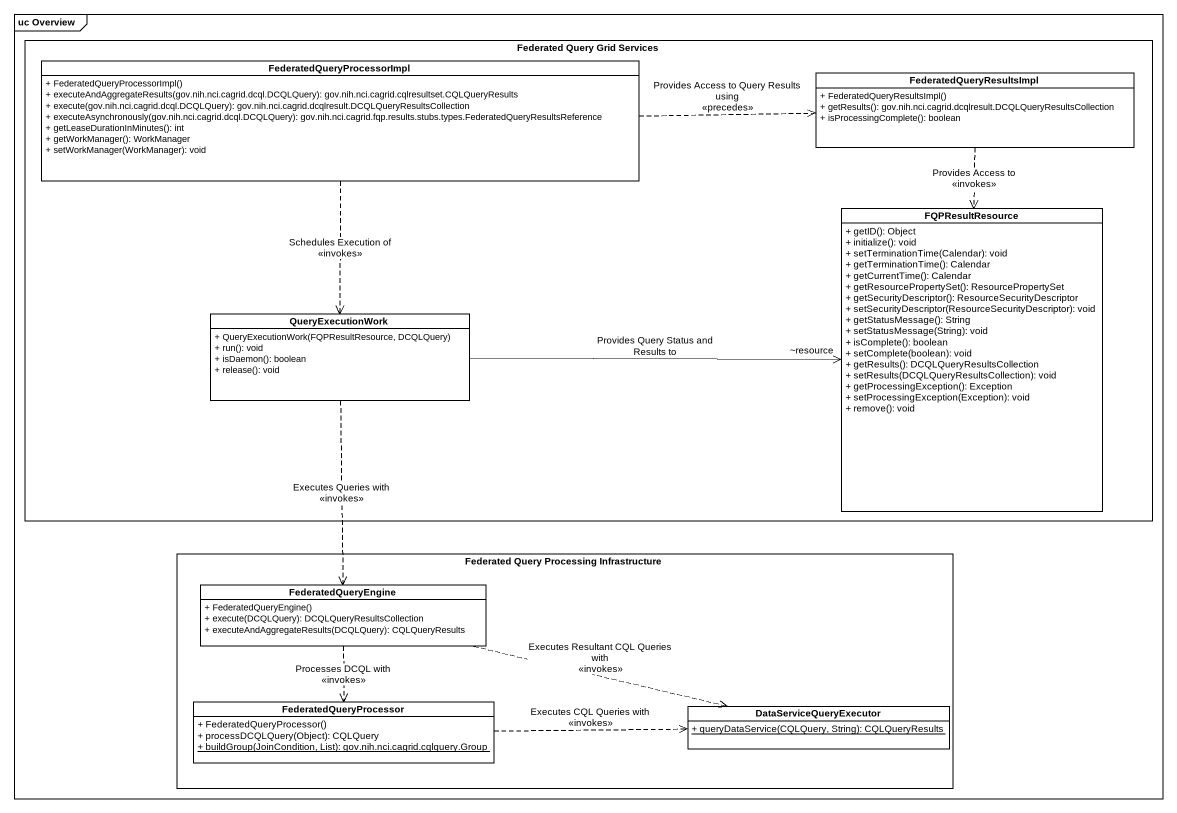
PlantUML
@startuml
mainframe uc Overview
hide circle
hide empty members
skinparam classAttributeIconSize 0
rectangle "Federated Query Grid Services" as Federated_Query_Grid {
  class FederatedQueryProcessorImpl {
    + FederatedQueryProcessorImpl()
    + executeAndAggregateResults(gov.nih.nci.cagrid.dcql.DCQLQuery): gov.nih.nci.cagrid.cqlresultset.CQLQueryResults
    + execute(gov.nih.nci.cagrid.dcql.DCQLQuery): gov.nih.nci.cagrid.dcqlresult.DCQLQueryResultsCollection
    + executeAsynchronously(gov.nih.nci.cagrid.dcql.DCQLQuery): gov.nih.nci.cagrid.fqp.results.stubs.types.FederatedQueryResultsReference
    + getLeaseDurationInMinutes(): int
    + getWorkManager(): WorkManager
    + setWorkManager(WorkManager): void
  }
  class FederatedQueryResultsImpl {
    + FederatedQueryResultsImpl()
    + getResults(): gov.nih.nci.cagrid.dcqlresult.DCQLQueryResultsCollection
    + isProcessingComplete(): boolean
  }
  class FQPResultResource {
    + getID(): Object
    + initialize(): void
    + setTerminationTime(Calendar): void
    + getTerminationTime(): Calendar
    + getCurrentTime(): Calendar
    + getResourcePropertySet(): ResourcePropertySet
    + getSecurityDescriptor(): ResourceSecurityDescriptor
    + setSecurityDescriptor(ResourceSecurityDescriptor): void
    + getStatusMessage(): String
    + setStatusMessage(String): void
    + isComplete(): boolean
    + setComplete(boolean): void
    + getResults(): DCQLQueryResultsCollection
    + setResults(DCQLQueryResultsCollection): void
    + getProcessingException(): Exception
    + setProcessingException(Exception): void
    + remove(): void
  }
  class QueryExecutionWork {
    + QueryExecutionWork(FQPResultResource, DCQLQuery)
    + run(): void
    + isDaemon(): boolean
    + release(): void
  }
}
rectangle "Federated Query Processing Infrastructure" as Federated_Query_Processing {
  class FederatedQueryEngine {
    + FederatedQueryEngine()
    + execute(DCQLQuery): DCQLQueryResultsCollection
    + executeAndAggregateResults(DCQLQuery): CQLQueryResults
  }
  class FederatedQueryProcessor {
    + FederatedQueryProcessor()
    + processDCQLQuery(Object): CQLQuery
    {static} + buildGroup(JoinCondition, List): gov.nih.nci.cagrid.cqlquery.Group
  }
  class DataServiceQueryExecutor {
    {static} + queryDataService(CQLQuery, String): CQLQueryResults
  }
}
FederatedQueryProcessorImpl .right.> FederatedQueryResultsImpl : Provides Access to Query Results using\n<<precedes>>
FederatedQueryProcessorImpl ..> QueryExecutionWork : Schedules Execution of\n<<invokes>>
FederatedQueryResultsImpl ..> FQPResultResource : Provides Access to\n<<invokes>>
QueryExecutionWork -right-> "~resource" FQPResultResource : Provides Query Status and Results to
QueryExecutionWork ..> FederatedQueryEngine : Executes Queries with\n<<invokes>>
FederatedQueryEngine ..> FederatedQueryProcessor : Processes DCQL with\n<<invokes>>
FederatedQueryEngine .right.> DataServiceQueryExecutor : Executes Resultant CQL Queries with\n<<invokes>>
FederatedQueryProcessor .right.> DataServiceQueryExecutor : Executes CQL Queries with\n<<invokes>>
@enduml
